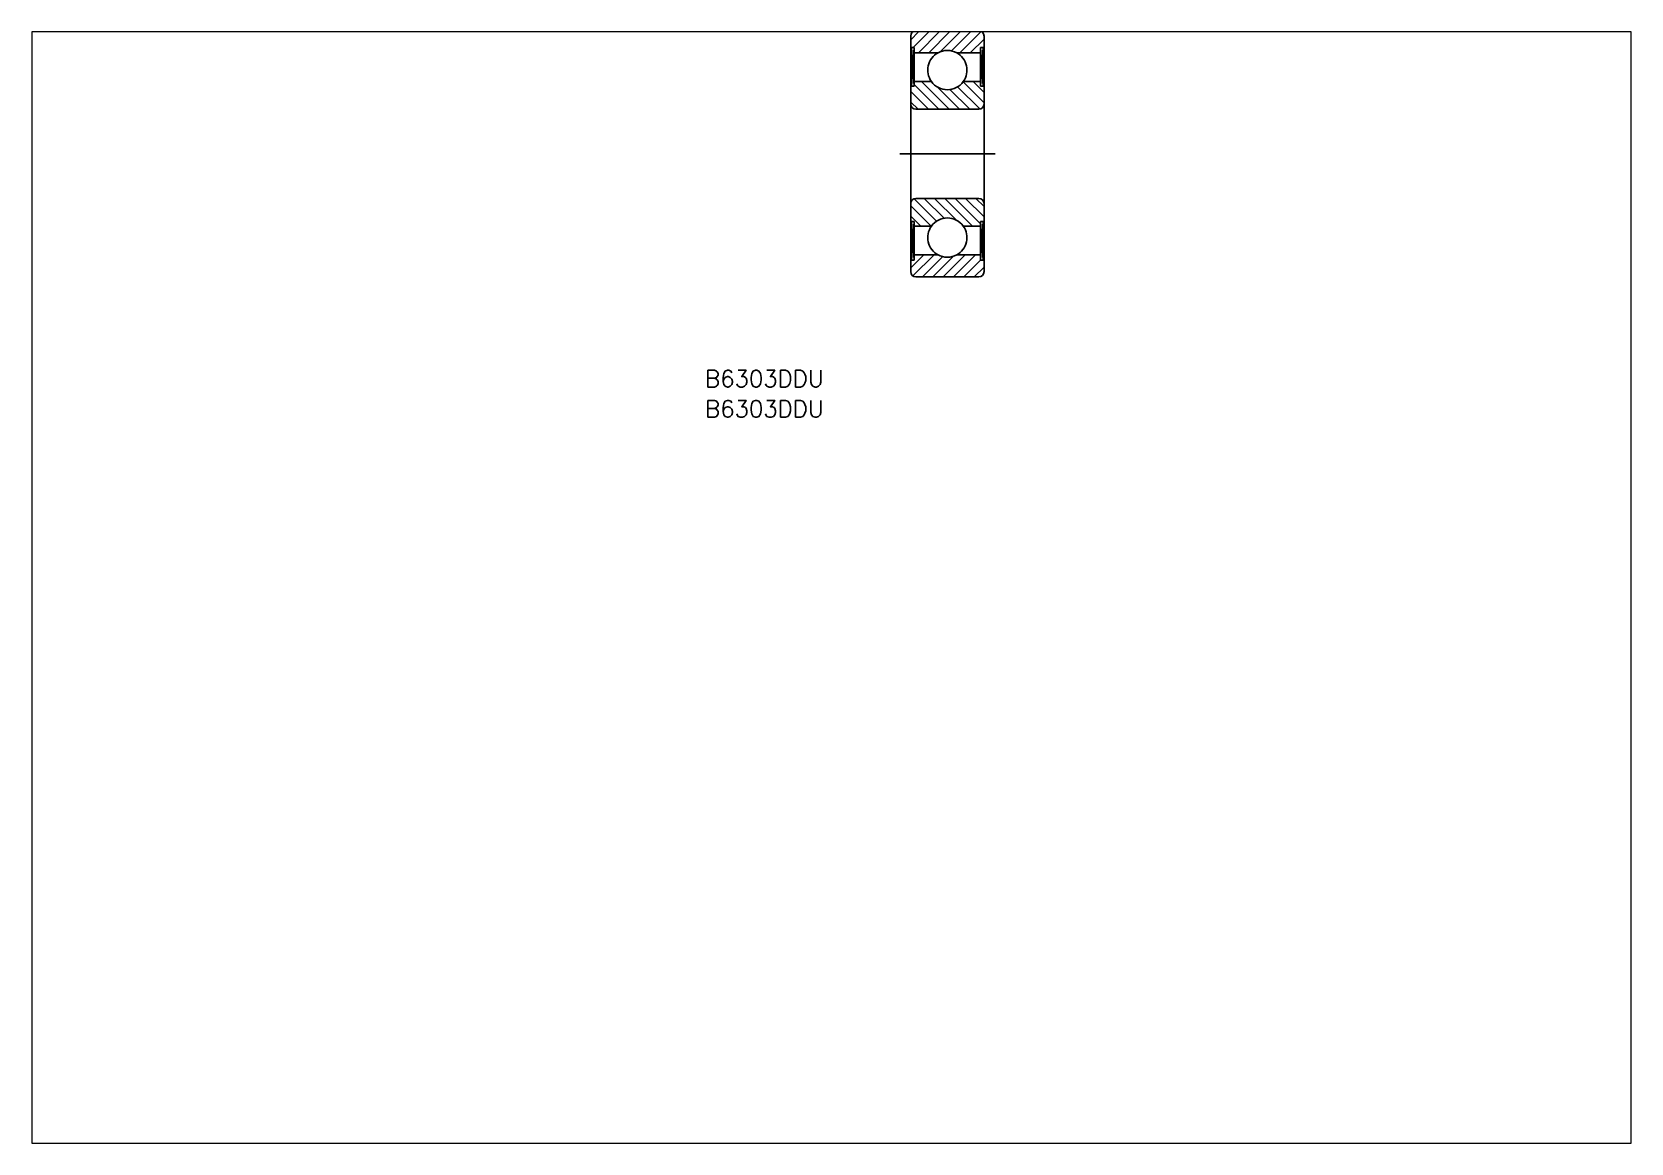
# Paper-space layout 'レイアウト1' of a CAD drawing. Extents: x 1.12 to 10.1, y 0.78 to 7.02.
# The model-space entities are those that its viewports show. They can reach past a viewport. Long polylines and large blocks are cut down to what shows.
import ezdxf

# ---------------------------------------------------------------- set-up
doc = ezdxf.new("R2010")
doc.units = 0
doc.header["$MEASUREMENT"] = 0
doc.linetypes.add('CENTER', pattern=[17.5, 13, -1.5, 1.5, -1.5])
doc.layers.get('0').update_dxf_attribs({"linetype": 'CONTINUOUS'})
doc.layers.add('CENTER', color=1, linetype='CENTER')
doc.styles.get("Standard").update_dxf_attribs({"font": 'txt.shx', "bigfont": '@extfont2.shx'})

msp = doc.modelspace()

# ---------------------------------------------------------------- linework, layer by layer
at = {"color": 3, "linetype": 'Continuous'}
for p, q in [((163.62, 209.61), (165.34, 211.33)), ((164.12, 208.13), (167.32, 211.33)), ((165.1, 207.13), (169.3, 211.33)), ((167.08, 207.13), (171.28, 211.33)), ((169.23, 207.3), (173.26, 211.33)), ((171.4, 207.49), (175.24, 211.33)), ((173.02, 207.13), (177.1, 211.21)), ((163.78, 208.13), (164.26, 200.73)), ((164.26, 208.13), (163.78, 200.73)), ((175, 207.13), (177.62, 209.75)), ((176.98, 208.13), (177.46, 200.73)), ((177.46, 208.13), (176.98, 200.73)), ((170.96, 196.33), (165.66, 201.63)), ((177.62, 197.59), (173.62, 201.59)), ((177.62, 199.57), (175.56, 201.63)), ((167, 196.33), (163.62, 199.71)), ((168.98, 196.33), (164.26, 201.05)), ((172.94, 196.33), (168.59, 200.68)), ((174.92, 196.33), (171.12, 200.13)), ((176.86, 196.37), (172.59, 200.64)), ((165.02, 196.33), (163.62, 197.73)), ((167.52, 174.03), (163.62, 177.93)), ((168.57, 174.96), (164.27, 179.26)), ((169.99, 175.52), (166.18, 179.33)), ((172.35, 175.14), (168.16, 179.33)), ((175.44, 174.03), (170.14, 179.33)), ((176.98, 174.48), (172.12, 179.33)), ((177.62, 175.81), (174.1, 179.33)), ((177.62, 177.79), (176.08, 179.33)), ((165.54, 174.03), (163.62, 175.95)), ((163.78, 167.53), (164.26, 174.93)), ((164.26, 167.53), (163.78, 174.93)), ((176.98, 167.53), (177.46, 174.93)), ((177.46, 167.53), (176.98, 174.93)), ((163.62, 166.05), (166.1, 168.53)), ((164.06, 164.51), (168.08, 168.53)), ((165.86, 164.33), (169.73, 168.2)), ((167.84, 164.33), (171.78, 168.27)), ((169.82, 164.33), (174.02, 168.53)), ((171.8, 164.33), (176, 168.53)), ((173.78, 164.33), (176.98, 167.53)), ((175.76, 164.33), (177.62, 166.19))]:
    msp.add_line(p, q, dxfattribs=at)
at = {"color": 7, "linetype": 'Continuous'}
for p, q in [((176.62, 211.33), (164.62, 211.33)), ((163.62, 210.33), (163.62, 208.13)), ((164.26, 208.13), (163.62, 208.13)), ((163.62, 208.13), (163.62, 200.73)), ((163.78, 200.73), (163.78, 208.13)), ((164.26, 208.13), (164.26, 207.13)), ((176.98, 207.13), (176.98, 208.13)), ((176.98, 208.13), (177.62, 208.13)), ((177.46, 208.13), (177.46, 200.73)), ((177.62, 208.13), (177.62, 210.33)), ((177.62, 208.13), (177.62, 200.73)), ((164.26, 207.13), (168.84, 207.13)), ((164.26, 201.63), (164.26, 207.13)), ((172.4, 207.13), (176.98, 207.13)), ((176.98, 207.13), (176.98, 201.63)), ((167.58, 201.63), (164.26, 201.63)), ((164.26, 201.63), (164.26, 200.73)), ((176.98, 201.63), (173.66, 201.63)), ((176.98, 200.73), (176.98, 201.63)), ((163.62, 200.73), (163.62, 197.33)), ((163.62, 200.73), (164.26, 200.73)), ((176.98, 200.73), (177.62, 200.73)), ((177.62, 197.33), (177.62, 200.73)), ((163.62, 197.33), (163.62, 187.83)), ((164.62, 196.33), (176.62, 196.33)), ((177.62, 197.33), (177.62, 187.83)), ((163.62, 178.33), (163.62, 187.83)), ((177.62, 178.33), (177.62, 187.83)), ((163.62, 174.93), (163.62, 178.33)), ((164.62, 179.33), (176.62, 179.33)), ((177.62, 178.33), (177.62, 174.93)), ((163.62, 167.53), (163.62, 174.93)), ((163.62, 174.93), (164.26, 174.93)), ((163.78, 174.93), (163.78, 167.53)), ((164.26, 174.03), (164.26, 174.93)), ((167.58, 174.03), (164.26, 174.03)), ((164.26, 174.03), (164.26, 168.53)), ((176.98, 174.03), (173.66, 174.03)), ((176.98, 174.93), (176.98, 174.03)), ((176.98, 174.93), (177.62, 174.93)), ((176.98, 168.53), (176.98, 174.03)), ((177.46, 167.53), (177.46, 174.93)), ((177.62, 167.53), (177.62, 174.93)), ((164.26, 168.53), (168.84, 168.53)), ((164.26, 167.53), (164.26, 168.53)), ((172.4, 168.53), (176.98, 168.53)), ((176.98, 168.53), (176.98, 167.53)), ((163.62, 165.33), (163.62, 167.53)), ((164.26, 167.53), (163.62, 167.53)), ((176.98, 167.53), (177.62, 167.53)), ((177.62, 167.53), (177.62, 165.33)), ((176.62, 164.33), (164.62, 164.33))]:
    msp.add_line(p, q, dxfattribs=at)
for centre, radius, start, end in [((164.62, 210.33), 1, 90, 180), ((176.62, 210.33), 1, 0, 90), ((170.62, 203.83), 3.75, 118.3576, 215.9208), ((170.62, 203.83), 3.75, 61.6424, 118.3576), ((170.62, 203.83), 3.75, 324.0792, 61.6424), ((170.62, 203.83), 3.75, 215.9208, 324.0792), ((164.62, 197.33), 1, 180, 270), ((176.62, 197.33), 1, 270, 0), ((164.62, 178.33), 1, 90, 180), ((176.62, 178.33), 1, 0, 90), ((170.62, 171.83), 3.75, 144.0792, 241.6424), ((170.62, 171.83), 3.75, 35.9208, 144.0792), ((170.62, 171.83), 3.75, 298.3576, 35.9208), ((170.62, 171.83), 3.75, 241.6424, 298.3576), ((164.62, 165.33), 1, 180, 270), ((176.62, 165.33), 1, 270, 0)]:
    msp.add_arc(centre, radius, start, end, dxfattribs=at)
at = {"layer": 'CENTER', "color": 1, "linetype": 'CENTER'}
msp.add_line((161.52, 187.83), (179.72, 187.83), dxfattribs=at)

# ---------------------------------------------------------------- texts
at = {"color": 7, "linetype": 'Continuous'}
for p in [(124.37, 143.29), (124.37, 137.53)]:
    msp.add_text('B6303DDU', height=3.2, dxfattribs=at).set_placement(p)

psp = doc.layouts.new('レイアウト1')

# ---------------------------------------------------------------- viewports
at = {"layer": '0', "color": 7, "linetype": 'Continuous', "view_target_point": (148.5, 105)}
psp.add_viewport(center=(5.6137, 3.9021), size=(8.982, 6.243333), view_center_point=(0, 0), view_height=212.214411, dxfattribs=at)

doc.saveas('drawing.dxf')
